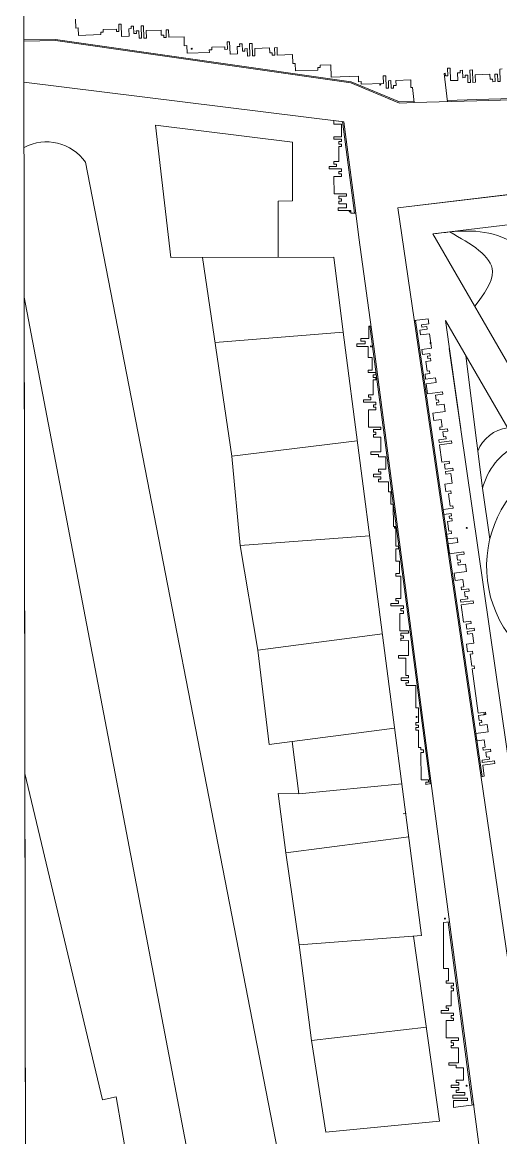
# Model space of a CAD drawing. Header units: metres. Extents: x -48 to 2360, y -1392 to 453.
# Drawn here: x 219 to 255.7, y -1335.7 to -1250.2 of the extents above; entities that cross this region are included whole.
import ezdxf

# ---------------------------------------------------------------- set-up
doc = ezdxf.new("R2010")
doc.units = ezdxf.units.M
doc.layers.add('JARDINERAS', color=93, linetype='Continuous', lineweight=5, transparency=0.4)
doc.layers.add('SUELO', color=231, linetype='Continuous', lineweight=5, transparency=0.2)
doc.layers.add('TODO', color=210, linetype='Continuous', lineweight=5)

msp = doc.modelspace()

# ---------------------------------------------------------------- linework, layer by layer
at = {"layer": 'JARDINERAS', "transparency": 33554559}
for p, q in [((243.859, -1264.428), (243.224, -1264.428)), ((243.224, -1264.428), (243.224, -1264.633)), ((243.224, -1264.633), (244.197, -1264.633)), ((244.197, -1264.633), (244.197, -1264.833)), ((244.485, -1264.84), (244.197, -1264.833)), ((244.485, -1264.84), (244.577, -1264.829)), ((249.062, -1273.07), (250.131, -1272.948)), ((252.936, -1332.451), (252.026, -1332.451)), ((252.026, -1332.451), (252.026, -1332.682)), ((252.026, -1332.682), (253.142, -1332.682)), ((253.142, -1332.87), (252.069, -1332.87)), ((252.069, -1332.87), (252.069, -1333.394)), ((252.279, -1332.251), (252.936, -1332.251)), ((252.069, -1333.394), (252.437, -1333.356))]:
    msp.add_line(p, q, dxfattribs=at)
at = {"layer": 'JARDINERAS', "ltscale": 7, "transparency": 33554559}
for p, q in [((250.131, -1272.948), (250.181, -1273.319)), ((245.575, -1273.512), (245.659, -1273.51)), ((245.575, -1274.461), (245.575, -1273.512)), ((244.646, -1274.861), (245.285, -1274.861)), ((244.959, -1274.661), (244.959, -1274.461)), ((244.959, -1274.461), (245.575, -1274.461)), ((245.285, -1274.661), (244.959, -1274.661)), ((245.285, -1274.861), (245.285, -1274.661)), ((245.536, -1275.061), (244.646, -1275.061))]:
    msp.add_line(p, q, dxfattribs=at)
at = {"layer": 'JARDINERAS', "ltscale": 7, "transparency": 33554687}
msp.add_line((244.646, -1275.061), (244.646, -1274.861), dxfattribs=at)
at = {"layer": 'JARDINERAS', "ltscale": 0.05, "transparency": 33554559}
msp.add_line((254.303, -1285.934), (253.013, -1275.772), dxfattribs=at)
at = {"layer": 'JARDINERAS', "transparency": 33554687}
for p, q in [((254.185, -1308.044), (254.19, -1308.08)), ((252.936, -1332.251), (252.936, -1332.451)), ((253.142, -1332.682), (253.142, -1332.87))]:
    msp.add_line(p, q, dxfattribs=at)
at = {"layer": 'JARDINERAS', "transparency": 33554559, "flags": 128}
for points in [[(223.101, -1250.648), (223.078, -1249.964)], [(223.291, -1250.642), (223.101, -1250.648)], [(223.31, -1251.213), (223.291, -1250.642)], [(226.21, -1250.735), (225.2, -1250.768)], [(225.2, -1250.768), (225.207, -1250.959)], [(226.217, -1250.925), (226.21, -1250.735)], [(226.407, -1250.919), (226.217, -1250.925)], [(226.578, -1250.341), (226.388, -1250.348)], [(226.388, -1250.348), (226.407, -1250.919)], [(226.61, -1251.293), (226.578, -1250.341)], [(227.352, -1250.696), (227.162, -1250.703)], [(227.162, -1250.703), (227.181, -1251.274)], [(227.536, -1250.5), (227.346, -1250.506)], [(227.346, -1250.506), (227.352, -1250.696)], [(227.555, -1251.071), (227.536, -1250.5)], [(227.929, -1250.868), (227.739, -1250.874)], [(227.739, -1250.874), (227.745, -1251.064)], [(227.948, -1251.438), (227.929, -1250.868)], [(228.297, -1250.474), (228.107, -1250.481)], [(228.107, -1250.481), (228.139, -1251.432)], [(228.329, -1251.426), (228.297, -1250.474)], [(229.642, -1250.81), (228.5, -1250.848)], [(228.5, -1250.848), (228.519, -1251.419)], [(229.655, -1251.191), (229.642, -1250.81)], [(230.213, -1250.791), (230.022, -1250.797)], [(230.022, -1250.797), (230.041, -1251.368)], [(230.232, -1251.362), (230.213, -1250.791)], [(247.94, -1256.307), (244.221, -1254.763), (221.543, -1251.521), (219.118, -1251.558)], [(225.023, -1251.155), (223.31, -1251.213)], [(225.207, -1250.959), (225.017, -1250.965)], [(225.017, -1250.965), (225.023, -1251.155)], [(227.181, -1251.274), (226.61, -1251.293)], [(227.745, -1251.064), (227.555, -1251.071)], [(228.139, -1251.432), (227.948, -1251.438)], [(228.519, -1251.419), (228.329, -1251.426)], [(229.845, -1251.184), (229.655, -1251.191)], [(229.851, -1251.375), (229.845, -1251.184)], [(230.041, -1251.368), (229.851, -1251.375)], [(231.4, -1251.323), (230.232, -1251.362)], [(231.423, -1252.007), (231.4, -1251.323)], [(234.9, -1251.7), (234.71, -1251.707)], [(234.71, -1251.707), (234.729, -1252.278)], [(234.932, -1252.652), (234.9, -1251.7)], [(231.613, -1252.001), (231.423, -1252.007)], [(231.633, -1252.572), (231.613, -1252.001)], [(233.345, -1252.514), (231.633, -1252.572)], [(233.529, -1252.318), (233.339, -1252.324)], [(233.339, -1252.324), (233.345, -1252.514)], [(234.533, -1252.094), (233.523, -1252.127)], [(233.523, -1252.127), (233.529, -1252.318)], [(234.539, -1252.284), (234.533, -1252.094)], [(234.729, -1252.278), (234.539, -1252.284)], [(235.503, -1252.633), (234.932, -1252.652)], [(235.674, -1252.055), (235.484, -1252.062)], [(235.484, -1252.062), (235.503, -1252.633)], [(235.858, -1251.859), (235.668, -1251.865)], [(235.668, -1251.865), (235.674, -1252.055)], [(235.877, -1252.43), (235.858, -1251.859)], [(236.068, -1252.423), (235.877, -1252.43)], [(236.251, -1252.227), (236.061, -1252.233)], [(236.061, -1252.233), (236.068, -1252.423)], [(236.271, -1252.797), (236.251, -1252.227)], [(236.619, -1251.833), (236.429, -1251.84)], [(236.429, -1251.84), (236.461, -1252.791)], [(236.651, -1252.785), (236.619, -1251.833)], [(237.964, -1252.169), (236.822, -1252.207)], [(236.822, -1252.207), (236.841, -1252.778)], [(237.977, -1252.55), (237.964, -1252.169)], [(238.167, -1252.543), (237.977, -1252.55)], [(238.173, -1252.734), (238.167, -1252.543)], [(238.535, -1252.15), (238.345, -1252.157)], [(238.345, -1252.157), (238.364, -1252.727)], [(238.554, -1252.721), (238.535, -1252.15)], [(236.461, -1252.791), (236.271, -1252.797)], [(236.841, -1252.778), (236.651, -1252.785)], [(238.364, -1252.727), (238.173, -1252.734)], [(239.722, -1252.682), (238.554, -1252.721)], [(239.745, -1253.366), (239.722, -1252.682)], [(239.936, -1253.36), (239.745, -1253.366)], [(239.955, -1253.931), (239.936, -1253.36)], [(242.664, -1253.459), (241.845, -1253.487)], [(241.845, -1253.487), (241.851, -1253.677)], [(242.697, -1254.417), (242.664, -1253.459)], [(241.667, -1253.873), (239.955, -1253.931)], [(241.851, -1253.677), (241.661, -1253.683)], [(241.661, -1253.683), (241.667, -1253.873)], [(246.874, -1254.315), (246.684, -1254.321)], [(246.684, -1254.321), (246.703, -1254.892)], [(246.906, -1255.266), (246.874, -1254.315)], [(251.44, -1254.121), (251.351, -1254.124)], [(251.618, -1256.298), (251.351, -1254.124)], [(251.446, -1254.311), (251.44, -1254.121)], [(251.636, -1254.305), (251.446, -1254.311)], [(251.807, -1253.728), (251.617, -1253.734)], [(251.617, -1253.734), (251.636, -1254.305)], [(251.839, -1254.679), (251.807, -1253.728)], [(252.581, -1254.083), (252.391, -1254.089)], [(252.391, -1254.089), (252.41, -1254.66)], [(252.765, -1253.886), (252.575, -1253.893)], [(252.575, -1253.893), (252.581, -1254.083)], [(252.784, -1254.457), (252.765, -1253.886)], [(253.159, -1254.254), (252.968, -1254.26)], [(252.968, -1254.26), (252.975, -1254.451)], [(253.178, -1254.825), (253.159, -1254.254)], [(253.526, -1253.861), (253.336, -1253.867)], [(253.336, -1253.867), (253.368, -1254.818)], [(253.558, -1254.812), (253.526, -1253.861)], [(254.871, -1254.197), (253.729, -1254.235)], [(253.729, -1254.235), (253.748, -1254.806)], [(254.884, -1254.577), (254.871, -1254.197)], [(255.442, -1254.178), (255.252, -1254.184)], [(255.252, -1254.184), (255.271, -1254.755)], [(255.461, -1254.748), (255.442, -1254.178)], [(255.81, -1253.784), (255.619, -1253.791)], [(255.619, -1253.791), (255.651, -1254.742)], [(244.78, -1254.347), (242.697, -1254.417)], [(244.794, -1254.765), (244.78, -1254.347)], [(244.984, -1254.758), (244.794, -1254.765)], [(244.99, -1254.949), (244.984, -1254.758)], [(246.703, -1254.892), (244.99, -1254.949)], [(247.267, -1254.682), (247.077, -1254.689)], [(247.077, -1254.689), (247.096, -1255.26)], [(247.286, -1255.253), (247.267, -1254.682)], [(247.661, -1255.05), (247.47, -1255.057)], [(247.47, -1255.057), (247.477, -1255.247)], [(248.79, -1254.632), (247.648, -1254.67)], [(247.648, -1254.67), (247.661, -1255.05)], [(248.809, -1255.203), (248.79, -1254.632)], [(252.41, -1254.66), (251.839, -1254.679)], [(252.975, -1254.451), (252.784, -1254.457)], [(253.368, -1254.818), (253.178, -1254.825)], [(253.748, -1254.806), (253.558, -1254.812)], [(255.074, -1254.571), (254.884, -1254.577)], [(255.08, -1254.761), (255.074, -1254.571)], [(255.271, -1254.755), (255.08, -1254.761)], [(255.651, -1254.742), (255.461, -1254.748)], [(247.096, -1255.26), (246.906, -1255.266)], [(247.477, -1255.247), (247.286, -1255.253)], [(248.915, -1255.199), (248.809, -1255.203)], [(248.915, -1255.199), (249.059, -1256.37)], [(242.898, -1258.028), (242.897, -1257.742)], [(242.897, -1257.742), (243.659, -1257.836)], [(243.469, -1258.027), (242.898, -1258.028)], [(243.47, -1258.979), (243.469, -1258.027)], [(243.561, -1257.824), (243.659, -1257.836)], [(244.485, -1264.84), (243.561, -1257.824)], [(242.899, -1258.98), (243.47, -1258.979)], [(242.899, -1259.17), (242.899, -1258.98)], [(243.471, -1259.169), (242.899, -1259.17)], [(243.281, -1259.55), (243.28, -1259.36)], [(243.28, -1259.36), (243.471, -1259.36)], [(243.471, -1259.36), (243.471, -1259.169)], [(243.471, -1259.55), (243.281, -1259.55)], [(243.281, -1259.741), (243.471, -1259.74)], [(243.283, -1260.883), (243.281, -1259.741)], [(243.471, -1259.74), (243.471, -1259.55)], [(242.902, -1260.884), (243.283, -1260.883)], [(242.902, -1261.074), (242.902, -1260.884)], [(243.092, -1261.074), (242.902, -1261.074)], [(243.093, -1261.264), (243.092, -1261.074)], [(242.522, -1261.265), (243.093, -1261.264)], [(242.522, -1261.455), (242.522, -1261.265)], [(243.474, -1261.454), (242.522, -1261.455)], [(242.903, -1262.026), (243.475, -1262.025)], [(242.905, -1263.359), (242.903, -1262.026)], [(243.284, -1261.645), (243.474, -1261.644)], [(243.284, -1261.835), (243.284, -1261.645)], [(243.474, -1261.835), (243.284, -1261.835)], [(243.474, -1261.644), (243.474, -1261.454)], [(243.475, -1262.025), (243.474, -1261.835)], [(243.857, -1263.357), (242.905, -1263.359)], [(243.287, -1263.739), (243.286, -1263.548)], [(243.286, -1263.548), (243.857, -1263.548)], [(243.477, -1263.739), (243.287, -1263.739)], [(243.477, -1263.929), (243.477, -1263.739)], [(243.857, -1263.548), (243.857, -1263.357)], [(243.287, -1264.12), (243.287, -1263.929)], [(243.287, -1263.929), (243.477, -1263.929)], [(243.858, -1264.119), (243.287, -1264.12)], [(243.859, -1264.428), (243.858, -1264.119)], [(250.043, -1273.722), (249.477, -1273.798)], [(249.477, -1273.798), (249.528, -1274.175)], [(250.181, -1273.319), (249.615, -1273.395)], [(249.615, -1273.395), (249.64, -1273.584)], [(249.64, -1273.584), (250.018, -1273.533)], [(250.018, -1273.533), (250.043, -1273.722)], [(250.237, -1274.08), (249.528, -1274.175)], [(250.237, -1274.08), (250.386, -1275.189)], [(245.537, -1275.912), (245.536, -1275.061)], [(250.386, -1275.189), (249.631, -1275.291)], [(249.631, -1275.291), (249.682, -1275.668)], [(249.682, -1275.668), (250.248, -1275.592)], [(250.248, -1275.592), (250.274, -1275.781)], [(245.822, -1275.912), (245.537, -1275.912)], [(245.824, -1276.864), (245.822, -1275.912)], [(250.325, -1276.158), (249.947, -1276.209)], [(249.947, -1276.209), (250.049, -1276.963)], [(250.274, -1275.781), (250.085, -1275.806)], [(250.085, -1275.806), (250.11, -1275.995)], [(250.11, -1275.995), (250.299, -1275.969)], [(250.299, -1275.969), (250.325, -1276.158)], [(245.538, -1277.054), (245.538, -1276.864)], [(245.538, -1276.864), (245.824, -1276.864)], [(246.11, -1277.054), (245.538, -1277.054)], [(245.92, -1277.435), (245.919, -1277.244)], [(245.919, -1277.244), (246.11, -1277.244)], [(246.11, -1277.244), (246.11, -1277.054)], [(250.263, -1277.127), (249.886, -1277.178)], [(249.886, -1277.178), (249.936, -1277.555)], [(250.049, -1276.963), (250.238, -1276.938)], [(250.238, -1276.938), (250.263, -1277.127)], [(246.11, -1277.434), (245.92, -1277.435)], [(245.922, -1278.767), (245.92, -1277.625)], [(245.92, -1277.625), (246.11, -1277.625)], [(246.11, -1277.625), (246.11, -1277.434)], [(249.936, -1277.555), (250.691, -1277.453)], [(250.742, -1277.831), (249.987, -1277.932)], [(249.987, -1277.932), (250.089, -1278.687)], [(250.691, -1277.453), (250.742, -1277.831)], [(245.541, -1278.768), (245.922, -1278.767)], [(245.541, -1278.958), (245.541, -1278.768)], [(245.731, -1278.958), (245.541, -1278.958)], [(245.732, -1279.148), (245.731, -1278.958)], [(250.089, -1278.687), (251.221, -1278.534)], [(251.247, -1278.723), (250.68, -1278.799)], [(250.68, -1278.799), (250.731, -1279.177)], [(251.221, -1278.534), (251.247, -1278.723)], [(245.161, -1279.149), (245.732, -1279.148)], [(245.161, -1279.34), (245.161, -1279.149)], [(246.113, -1279.338), (245.161, -1279.34)], [(245.542, -1279.91), (246.114, -1279.909)], [(245.544, -1281.243), (245.542, -1279.91)], [(245.923, -1279.719), (245.923, -1279.529)], [(245.923, -1279.529), (246.113, -1279.529)], [(246.113, -1279.719), (245.923, -1279.719)], [(246.113, -1279.529), (246.113, -1279.338)], [(246.114, -1279.909), (246.113, -1279.719)], [(250.731, -1279.177), (250.92, -1279.151)], [(250.945, -1279.34), (250.757, -1279.365)], [(250.757, -1279.365), (250.782, -1279.554)], [(250.782, -1279.554), (251.348, -1279.478)], [(250.92, -1279.151), (250.945, -1279.34)], [(251.348, -1279.478), (251.424, -1280.044)], [(251.424, -1280.044), (250.481, -1280.171)], [(250.481, -1280.171), (250.557, -1280.737)], [(250.557, -1280.737), (251.123, -1280.661)], [(251.123, -1280.661), (251.2, -1281.227)], [(246.496, -1281.242), (245.544, -1281.243)], [(245.925, -1281.433), (246.496, -1281.432)], [(245.926, -1281.623), (245.925, -1281.433)], [(246.116, -1281.623), (245.926, -1281.623)], [(246.116, -1281.813), (246.116, -1281.623)], [(246.496, -1281.432), (246.496, -1281.242)], [(251.2, -1281.227), (251.011, -1281.252)], [(251.011, -1281.252), (251.036, -1281.441)], [(251.036, -1281.441), (251.602, -1281.365)], [(251.628, -1281.553), (251.25, -1281.604)], [(251.25, -1281.604), (251.301, -1281.982)], [(251.602, -1281.365), (251.628, -1281.553)], [(245.926, -1281.814), (246.116, -1281.813)], [(245.926, -1282.004), (245.926, -1281.814)], [(246.497, -1282.003), (245.926, -1282.004)], [(246.499, -1283.145), (246.497, -1282.003)], [(251.515, -1282.145), (250.949, -1282.221)], [(250.949, -1282.221), (250.975, -1282.41)], [(250.975, -1282.41), (251.918, -1282.283)], [(251.944, -1282.471), (251, -1282.598)], [(251.301, -1281.982), (251.49, -1281.956)], [(251.49, -1281.956), (251.515, -1282.145)], [(251.918, -1282.283), (251.944, -1282.471)], [(245.737, -1283.147), (246.499, -1283.145)], [(246.309, -1283.336), (245.738, -1283.337)], [(246.309, -1283.526), (246.309, -1283.336)], [(251, -1282.598), (251.178, -1283.919)], [(246.88, -1283.526), (246.309, -1283.526)], [(246.881, -1284.478), (246.88, -1283.526)], [(251.178, -1283.919), (251.744, -1283.843)], [(251.77, -1284.032), (251.392, -1284.082)], [(251.392, -1284.082), (251.443, -1284.46)], [(251.744, -1283.843), (251.77, -1284.032)], [(245.93, -1284.86), (246.501, -1284.859)], [(245.93, -1285.05), (245.93, -1284.86)], [(246.501, -1285.049), (245.93, -1285.05)], [(246.311, -1284.669), (246.31, -1284.478)], [(246.31, -1284.478), (246.881, -1284.478)], [(246.501, -1284.669), (246.311, -1284.669)], [(246.501, -1284.859), (246.501, -1284.669)], [(246.502, -1285.24), (246.501, -1285.049)], [(251.443, -1284.46), (252.009, -1284.384)], [(252.035, -1284.572), (251.469, -1284.649)], [(251.469, -1284.649), (251.494, -1284.837)], [(251.494, -1284.837), (251.871, -1284.786)], [(251.871, -1284.786), (251.973, -1285.541)], [(252.009, -1284.384), (252.035, -1284.572)], [(246.312, -1285.43), (246.311, -1285.24)], [(246.311, -1285.24), (246.502, -1285.24)], [(247.073, -1285.429), (246.312, -1285.43)], [(247.074, -1286.191), (247.073, -1285.429)], [(251.973, -1285.541), (251.407, -1285.617)], [(251.407, -1285.617), (251.483, -1286.183)], [(247.265, -1286.191), (247.074, -1286.191)], [(247.266, -1287.142), (247.265, -1286.191)], [(251.483, -1286.183), (251.861, -1286.133)], [(251.886, -1286.321), (251.697, -1286.347)], [(251.697, -1286.347), (251.825, -1287.29)], [(251.861, -1286.133), (251.886, -1286.321)], [(247.456, -1287.142), (247.266, -1287.142)], [(247.459, -1288.856), (247.456, -1287.142)], [(252.039, -1287.453), (251.284, -1287.555)], [(251.284, -1287.555), (251.335, -1287.932)], [(251.825, -1287.29), (252.013, -1287.265)], [(252.013, -1287.265), (252.039, -1287.453)], [(251.335, -1287.932), (251.901, -1287.856)], [(251.977, -1288.422), (251.6, -1288.473)], [(251.6, -1288.473), (251.701, -1289.228)], [(251.926, -1288.045), (251.738, -1288.07)], [(251.738, -1288.07), (251.763, -1288.259)], [(251.763, -1288.259), (251.952, -1288.233)], [(251.901, -1287.856), (251.926, -1288.045)], [(251.952, -1288.233), (251.977, -1288.422)], [(247.649, -1288.855), (247.459, -1288.856)], [(247.651, -1290.379), (247.649, -1288.855)], [(251.916, -1289.391), (251.538, -1289.442)], [(251.701, -1289.228), (251.89, -1289.202)], [(251.89, -1289.202), (251.916, -1289.391)], [(251.538, -1289.442), (251.589, -1289.819)], [(251.589, -1289.819), (252.344, -1289.718)], [(252.395, -1290.095), (251.64, -1290.197)], [(251.64, -1290.197), (251.742, -1290.951)], [(252.344, -1289.718), (252.395, -1290.095)], [(247.842, -1290.378), (247.651, -1290.379)], [(247.653, -1291.521), (247.652, -1290.569)], [(247.652, -1290.569), (247.842, -1290.569)], [(247.842, -1290.569), (247.842, -1290.378)], [(251.742, -1290.951), (252.874, -1290.799)], [(252.899, -1290.987), (252.333, -1291.064)], [(252.333, -1291.064), (252.384, -1291.441)], [(252.874, -1290.799), (252.899, -1290.987)], [(247.938, -1291.52), (247.653, -1291.521)], [(247.94, -1292.472), (247.938, -1291.52)], [(252.384, -1291.441), (252.573, -1291.416)], [(252.598, -1291.604), (252.409, -1291.63)], [(252.409, -1291.63), (252.435, -1291.818)], [(252.435, -1291.818), (253.001, -1291.742)], [(252.573, -1291.416), (252.598, -1291.604)], [(253.001, -1291.742), (253.077, -1292.308)], [(247.654, -1292.473), (247.94, -1292.472)], [(247.654, -1292.663), (247.654, -1292.473)], [(248.035, -1292.663), (247.654, -1292.663)], [(248.038, -1294.376), (248.035, -1292.663)], [(253.077, -1292.308), (252.134, -1292.435)], [(252.134, -1292.435), (252.21, -1293.001)], [(252.21, -1293.001), (252.776, -1292.925)], [(252.852, -1293.491), (252.664, -1293.517)], [(252.664, -1293.517), (252.689, -1293.705)], [(252.689, -1293.705), (253.255, -1293.629)], [(252.776, -1292.925), (252.852, -1293.491)], [(253.255, -1293.629), (253.28, -1293.818)], [(247.657, -1294.377), (248.038, -1294.376)], [(247.657, -1294.567), (247.657, -1294.377)], [(253.168, -1294.409), (252.602, -1294.485)], [(252.602, -1294.485), (252.627, -1294.674)], [(253.28, -1293.818), (252.903, -1293.869)], [(252.903, -1293.869), (252.954, -1294.246)], [(252.954, -1294.246), (253.143, -1294.22)], [(253.143, -1294.22), (253.168, -1294.409)], [(247.277, -1294.758), (247.848, -1294.757)], [(247.277, -1294.948), (247.277, -1294.758)], [(248.229, -1294.947), (247.277, -1294.948)], [(247.847, -1294.567), (247.657, -1294.567)], [(247.848, -1294.757), (247.847, -1294.567)], [(248.039, -1295.138), (248.229, -1295.137)], [(248.039, -1295.328), (248.039, -1295.138)], [(248.229, -1295.328), (248.039, -1295.328)], [(248.229, -1295.137), (248.229, -1294.947)], [(248.23, -1295.518), (248.229, -1295.328)], [(252.627, -1294.674), (253.571, -1294.547)], [(253.596, -1294.736), (252.653, -1294.863)], [(252.653, -1294.863), (252.831, -1296.184)], [(253.571, -1294.547), (253.596, -1294.736)], [(247.944, -1295.519), (248.23, -1295.518)], [(247.946, -1296.851), (247.944, -1295.519)], [(252.831, -1296.184), (253.397, -1296.107)], [(253.397, -1296.107), (253.422, -1296.296)], [(248.612, -1296.85), (247.946, -1296.851)], [(248.041, -1297.042), (248.612, -1297.041)], [(248.042, -1297.232), (248.041, -1297.042)], [(248.612, -1297.041), (248.612, -1296.85)], [(253.422, -1296.296), (253.045, -1296.347)], [(253.045, -1296.347), (253.096, -1296.724)], [(253.096, -1296.724), (253.662, -1296.648)], [(253.687, -1296.837), (253.121, -1296.913)], [(253.121, -1296.913), (253.147, -1297.102)], [(253.147, -1297.102), (253.524, -1297.051)], [(253.524, -1297.051), (253.626, -1297.805)], [(253.662, -1296.648), (253.687, -1296.837)], [(248.232, -1297.232), (248.042, -1297.232)], [(248.042, -1297.613), (248.042, -1297.422)], [(248.042, -1297.422), (248.232, -1297.422)], [(248.613, -1297.612), (248.042, -1297.613)], [(248.232, -1297.422), (248.232, -1297.232)], [(248.615, -1298.754), (248.613, -1297.612)], [(253.626, -1297.805), (253.06, -1297.882)], [(253.06, -1297.882), (253.139, -1298.473)], [(247.853, -1298.755), (248.615, -1298.754)], [(247.854, -1298.946), (247.853, -1298.755)], [(253.139, -1298.473), (253.517, -1298.422)], [(253.542, -1298.611), (253.353, -1298.636)], [(253.353, -1298.636), (253.48, -1299.58)], [(253.517, -1298.422), (253.542, -1298.611)], [(248.425, -1298.945), (247.854, -1298.946)], [(248.427, -1300.278), (248.425, -1298.945)], [(253.48, -1299.58), (253.669, -1299.554)], [(253.669, -1299.554), (253.695, -1299.743)], [(248.046, -1300.659), (248.046, -1300.468)], [(248.046, -1300.468), (248.617, -1300.468)], [(248.617, -1300.277), (248.427, -1300.278)], [(248.617, -1300.468), (248.617, -1300.277)], [(253.695, -1299.743), (253.506, -1299.768)], [(253.506, -1299.768), (253.964, -1303.164)], [(248.618, -1300.658), (248.046, -1300.659)], [(248.427, -1300.849), (248.618, -1300.848)], [(248.428, -1301.039), (248.427, -1300.849)], [(249.189, -1301.038), (248.428, -1301.039)], [(248.618, -1300.848), (248.618, -1300.658)], [(249.192, -1302.752), (249.189, -1301.038)], [(249.384, -1303.894), (249.382, -1302.751)], [(249.193, -1304.084), (249.193, -1303.894)], [(249.193, -1303.894), (249.384, -1303.894)], [(253.964, -1303.164), (254.53, -1303.088)], [(254.555, -1303.277), (253.989, -1303.353)], [(253.989, -1303.353), (254.04, -1303.731)], [(254.04, -1303.731), (254.228, -1303.705)], [(254.254, -1303.894), (254.065, -1303.919)], [(254.065, -1303.919), (254.091, -1304.108)], [(254.228, -1303.705), (254.254, -1303.894)], [(254.53, -1303.088), (254.555, -1303.277)], [(249.384, -1304.084), (249.193, -1304.084)], [(249.194, -1304.275), (249.384, -1304.274)], [(249.194, -1304.465), (249.194, -1304.275)], [(249.384, -1304.465), (249.194, -1304.465)], [(249.384, -1304.274), (249.384, -1304.084)], [(249.386, -1305.797), (249.384, -1304.465)], [(254.733, -1304.598), (253.79, -1304.725)], [(254.091, -1304.108), (254.657, -1304.032)], [(254.657, -1304.032), (254.733, -1304.598)], [(253.866, -1305.291), (254.432, -1305.215)], [(254.432, -1305.215), (254.508, -1305.781)], [(249.577, -1305.797), (249.386, -1305.797)], [(249.577, -1305.988), (249.577, -1305.797)], [(249.767, -1305.987), (249.577, -1305.988)], [(249.58, -1308.272), (249.577, -1306.178)], [(249.577, -1306.178), (249.768, -1306.178)], [(249.768, -1306.178), (249.767, -1305.987)], [(254.508, -1305.781), (254.319, -1305.806)], [(254.319, -1305.806), (254.345, -1305.995)], [(254.345, -1305.995), (254.911, -1305.918)], [(254.936, -1306.107), (254.559, -1306.158)], [(254.559, -1306.158), (254.61, -1306.535)], [(254.911, -1305.918), (254.936, -1306.107)], [(254.824, -1306.699), (254.258, -1306.775)], [(254.258, -1306.775), (254.283, -1306.964)], [(254.283, -1306.964), (255.227, -1306.836)], [(255.252, -1307.025), (254.309, -1307.152)], [(254.309, -1307.152), (254.425, -1308.013)], [(254.61, -1306.535), (254.799, -1306.51)], [(254.799, -1306.51), (254.824, -1306.699)], [(255.227, -1306.836), (255.252, -1307.025)], [(254.425, -1308.013), (254.185, -1308.044)], [(250.151, -1308.271), (249.58, -1308.272)], [(249.961, -1308.462), (250.152, -1308.462)], [(250.37, -1308.574), (249.961, -1308.63), (249.961, -1308.462)], [(251.309, -1319.23), (251.764, -1319.171)], [(251.314, -1322.739), (251.309, -1319.23)], [(253.516, -1333.211), (251.67, -1319.184)], [(251.695, -1322.739), (251.314, -1322.739)], [(251.696, -1323.691), (251.695, -1322.739)], [(251.506, -1323.691), (251.696, -1323.691)], [(251.506, -1323.881), (251.506, -1323.691)], [(252.077, -1323.88), (251.506, -1323.881)], [(251.887, -1324.261), (251.887, -1324.071)], [(251.887, -1324.071), (252.077, -1324.071)], [(252.077, -1324.261), (251.887, -1324.261)], [(251.889, -1325.594), (251.887, -1324.452)], [(251.887, -1324.452), (252.078, -1324.452)], [(251.128, -1325.976), (251.699, -1325.975)], [(251.128, -1326.166), (251.128, -1325.976)], [(252.08, -1326.165), (251.128, -1326.166)], [(251.508, -1325.595), (251.889, -1325.594)], [(251.508, -1325.785), (251.508, -1325.595)], [(251.699, -1325.785), (251.508, -1325.785)], [(251.699, -1325.975), (251.699, -1325.785)], [(252.08, -1326.355), (252.08, -1326.165)], [(251.51, -1326.737), (252.081, -1326.736)], [(251.512, -1328.07), (251.51, -1326.737)], [(251.89, -1326.356), (252.08, -1326.355)], [(251.89, -1326.546), (251.89, -1326.356)], [(252.081, -1326.546), (251.89, -1326.546)], [(252.081, -1326.736), (252.081, -1326.546)], [(252.464, -1328.068), (251.512, -1328.07)], [(251.893, -1328.26), (252.464, -1328.259)], [(251.893, -1328.45), (251.893, -1328.26)], [(252.083, -1328.45), (251.893, -1328.45)], [(251.893, -1328.831), (251.893, -1328.64)], [(251.893, -1328.64), (252.084, -1328.64)], [(252.084, -1328.64), (252.083, -1328.45)], [(252.464, -1328.259), (252.464, -1328.068)], [(252.465, -1328.83), (251.893, -1328.831)], [(252.466, -1329.972), (252.465, -1328.83)], [(251.705, -1329.973), (252.466, -1329.972)], [(251.705, -1330.164), (251.705, -1329.973)], [(252.276, -1330.163), (251.705, -1330.164)], [(252.276, -1330.353), (252.276, -1330.163)], [(252.848, -1330.353), (252.276, -1330.353)], [(252.849, -1331.304), (252.848, -1330.353)], [(251.897, -1331.687), (252.469, -1331.686)], [(251.898, -1331.877), (251.897, -1331.687)], [(252.469, -1331.876), (251.898, -1331.877)], [(252.278, -1331.305), (252.849, -1331.304)], [(252.278, -1331.496), (252.278, -1331.305)], [(252.468, -1331.495), (252.278, -1331.496)], [(252.279, -1332.251), (252.279, -1332.067)], [(252.279, -1332.067), (252.469, -1332.067)], [(252.469, -1331.686), (252.468, -1331.495)], [(252.469, -1332.067), (252.469, -1331.876)], [(253.652, -1333.192), (252.437, -1333.356)]]:
    msp.add_lwpolyline(points, dxfattribs=at)
at = {"layer": 'JARDINERAS', "transparency": 33554687, "flags": 128}
for points in [[(245.738, -1283.337), (245.737, -1283.147)], [(249.382, -1302.751), (249.192, -1302.752)], [(253.79, -1304.725), (253.866, -1305.291)], [(250.152, -1308.462), (250.151, -1308.271)], [(250.37, -1308.574), (250.275, -1308.586)], [(252.077, -1324.071), (252.077, -1323.88)], [(252.078, -1324.452), (252.077, -1324.261)]]:
    msp.add_lwpolyline(points, dxfattribs=at)
at = {"layer": 'JARDINERAS', "ltscale": 0.05, "transparency": 33554687, "flags": 128}
msp.add_lwpolyline([(254.303, -1285.934), (254.861, -1289.822)], dxfattribs=at)
at = {"layer": 'JARDINERAS', "ltscale": 0.05, "transparency": 33554559}
for centre, radius, start, end in [((256.538, -1284.055), 2.772, 96.66577, 159.70283), ((259.25, -1287.19), 5.104, 116.41176, 165.75283)]:
    msp.add_arc(centre, radius, start, end, dxfattribs=at)
at = {"layer": 'JARDINERAS', "transparency": 33554559}
for centre, major_axis, start_param, end_param in [((231.988, -1252.239), (0.0269, 0.027), 5.497787, 11.780972), ((244.117, -1264.713), (0.0269, 0.027), 5.497787, 11.780972), ((250.315, -1274.782), (-0.027, 0.0269), 3.926991, 10.210176), ((245.737, -1275.055), (0.0269, 0.027), 5.497787, 11.780972), ((247.572, -1288.956), (-0.027, 0.0269), 3.926991, 10.210176), ((253.084, -1288.968), (-0.027, 0.0269), 3.926991, 10.210176), ((249.234, -1303.458), (-0.027, 0.0269), 3.926991, 10.210176), ((254.429, -1303.25), (-0.027, 0.0269), 3.926991, 10.210176), ((251.418, -1318.918), (0.0269, 0.027), 5.497787, 11.780972), ((253.081, -1331.732), (-0.027, 0.0269), 3.926991, 10.210176)]:
    msp.add_ellipse(centre, major_axis=major_axis, ratio=1, start_param=start_param, end_param=end_param, dxfattribs=at)
at = {"layer": 'JARDINERAS', "ltscale": 0.05, "transparency": 33554559}
for points in [[(250.494, -1266.436), (255.789, -1266.679), (257.975, -1268.448), (256.639, -1272.292), (256.919, -1277.527)], [(251.784, -1266.28), (255.06, -1269.314), (253.707, -1271.982)]]:
    msp.add_spline(points, degree=3, dxfattribs=at)
at = {"layer": 'SUELO', "ltscale": 0.05, "transparency": 33554559, "flags": 128}
for points in [[(290.459, -1261.615), (250.494, -1266.436)], [(290.459, -1261.617), (250.494, -1266.436)]]:
    msp.add_lwpolyline(points, dxfattribs=at)
at = {"layer": 'SUELO', "transparency": 33554559, "flags": 128}
for points in [[(251.451, -1273.076), (252.637, -1281.376)], [(251.751, -1275.209), (256.594, -1308.909)]]:
    msp.add_lwpolyline(points, dxfattribs=at)
at = {"layer": 'SUELO', "transparency": 33554559}
msp.add_arc((263.529, -1291.929), 8.92, 126.52453, 255.66486, dxfattribs=at)
at = {"layer": 'TODO', "transparency": 33554559}
for p, q in [((243.659, -1257.836), (219.125, -1254.806)), ((249.059, -1256.37), (247.922, -1256.402)), ((249.047, -1256.275), (247.94, -1256.307)), ((251.619, -1256.301), (251.618, -1256.298)), ((244.526, -1264.427), (244.81, -1266.699)), ((244.81, -1266.699), (245.959, -1275.061)), ((250.494, -1266.436), (257.263, -1278.121)), ((251.451, -1273.076), (258.268, -1284.844)), ((243.609, -1273.959), (249.618, -1320.211)), ((251.764, -1319.171), (261.279, -1391.469))]:
    msp.add_line(p, q, dxfattribs=at)
at = {"layer": 'TODO', "transparency": 33554687}
for p, q in [((290.707, -1259.267), (247.797, -1264.424)), ((223.843, -1260.944), (249.247, -1391.507)), ((250.155, -1264.141), (250.158, -1264.161)), ((242.903, -1268.216), (230.396, -1268.234)), ((250.37, -1308.574), (251.764, -1319.171)), ((249.013, -1320.258), (250.998, -1334.451))]:
    msp.add_line(p, q, dxfattribs=at)
at = {"layer": 'TODO', "transparency": 33554559}
msp.add_lwpolyline([(539.319, -1390.588), (539.319, -1160.588), (218.994, -1161.035), (219.118, -1251.558), (219.316, -1391.602)], close=True, dxfattribs=at)
at = {"layer": 'TODO', "transparency": 33554559, "flags": 128}
for points in [[(219.115, -1249.143), (219.118, -1251.653)], [(219.118, -1251.653), (219.15, -1251.653), (221.537, -1251.616), (244.196, -1254.856), (247.922, -1256.402)], [(293.589, -1255.115), (253.855, -1256.24), (249.059, -1256.37)], [(290.88, -1255.192), (290.884, -1255.096), (253.852, -1256.14), (251.607, -1256.203)], [(247.054, -1256.042), (247.922, -1256.402)], [(249.047, -1256.275), (249.059, -1256.37)], [(243.659, -1257.836), (244.526, -1264.427)], [(243.659, -1257.836), (244.526, -1264.427)], [(249.161, -1273.059), (254.283, -1308.031)], [(250.275, -1308.586), (245.659, -1273.51), (245.744, -1273.499)], [(245.959, -1275.061), (250.37, -1308.574)]]:
    msp.add_lwpolyline(points, dxfattribs=at)
at = {"layer": 'TODO', "transparency": 33554687, "flags": 128}
for points in [[(230.396, -1268.234), (229.218, -1258.085)], [(229.218, -1258.085), (239.724, -1259.391)], [(239.724, -1259.391), (239.731, -1263.907)], [(239.731, -1263.907), (238.613, -1263.909)], [(238.613, -1263.909), (238.619, -1268.222)], [(235.078, -1283.473), (232.817, -1268.23)], [(242.903, -1268.216), (243.609, -1273.959)], [(219.316, -1391.602), (219.148, -1271.273), (242.125, -1391.53)], [(243.609, -1273.959), (233.786, -1274.764)], [(244.692, -1282.292), (235.078, -1283.473)], [(235.717, -1290.313), (235.078, -1283.473)], [(245.639, -1289.582), (235.717, -1290.313)], [(237.052, -1298.338), (235.717, -1290.313)], [(246.615, -1297.096), (237.052, -1298.338)], [(237.938, -1305.579), (237.052, -1298.338)], [(247.555, -1304.33), (237.938, -1305.579)], [(240.213, -1309.349), (239.694, -1305.351)], [(219.199, -1307.805), (225.144, -1332.819)], [(248.107, -1308.584), (240.213, -1309.349)], [(239.204, -1313.887), (238.612, -1309.33)], [(238.612, -1309.33), (240.213, -1309.349)], [(248.2, -1310.883), (248.44, -1310.86)], [(248.637, -1312.661), (239.204, -1313.887)], [(240.243, -1320.94), (239.204, -1313.887)], [(249.618, -1320.211), (240.243, -1320.94)], [(241.185, -1328.271), (240.243, -1320.94)], [(241.185, -1328.271), (249.991, -1327.25)], [(242.281, -1335.293), (241.185, -1328.271)], [(225.144, -1332.819), (226.188, -1332.57)], [(226.188, -1332.57), (227.496, -1340.082)], [(250.998, -1334.451), (242.281, -1335.293)]]:
    msp.add_lwpolyline(points, dxfattribs=at)
at = {"layer": 'TODO', "ltscale": 7, "transparency": 33554559}
msp.add_lwpolyline([(311.255, -1311.875), (311.255, -1311.875), (318.75, -1312.996), (317.888, -1331.288), (259.657, -1345.489), (247.797, -1264.424), (293.305, -1259.038), (293.305, -1259.038)], dxfattribs=at)
at = {"layer": 'TODO', "transparency": 33554687}
msp.add_arc((220.853, -1263.01), 3.635, 34.63871, 118.29486, dxfattribs=at)
at = {"layer": 'TODO', "transparency": 33554559}
msp.add_ellipse((246.456, -1254.988), major_axis=(0.0269, 0.027), ratio=1, start_param=5.497787, end_param=11.780972, dxfattribs=at)

doc.saveas('drawing.dxf')
